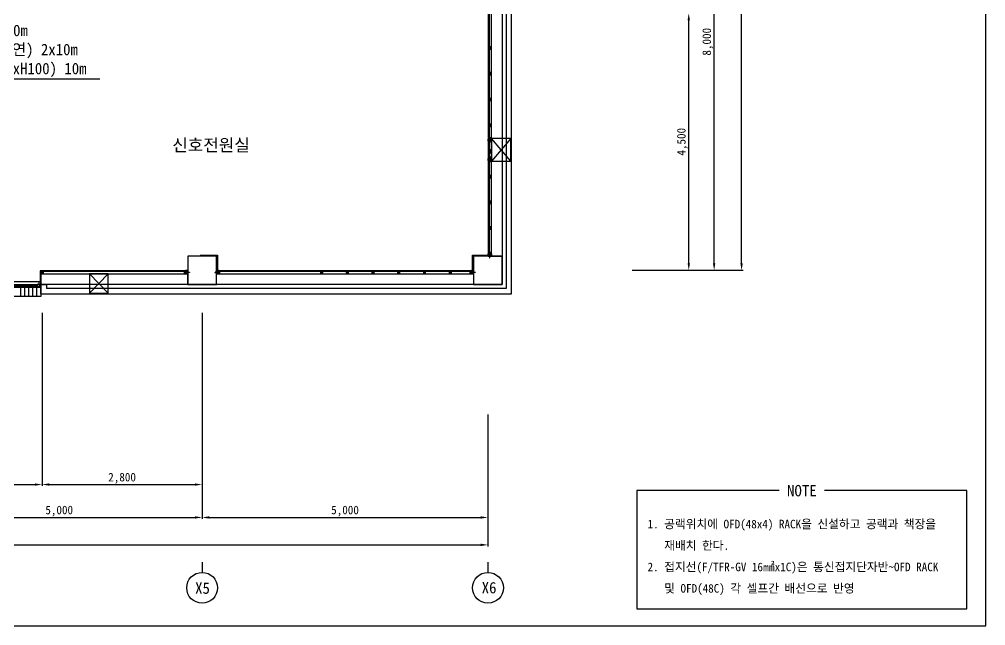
# Model space of a CAD drawing. Header units: millimetres. Extents: x -29689 to 10111, y -268596 to -237350.
# Drawn here: x -6794 to 10111, y -268596 to -257984 of the extents above; entities that cross this region are included whole.
import ezdxf
from ezdxf.enums import TextEntityAlignment as Align

# ---------------------------------------------------------------- set-up
doc = ezdxf.new("R2010")
doc.units = ezdxf.units.MM
for name, color, linetype in [('TN-LEAT', 3, 'Continuous'), ('TZ-BASE', 253, 'Continuous'), ('TZ-DIMS', 1, 'Continuous'), ('TZ-LEAL', 1, 'Continuous'), ('TZ-LEAT', 3, 'Continuous'), ('TZ-LINE', 4, 'Continuous'), ('TZ-TEX2', 3, 'Continuous')]:
    doc.layers.add(name, color=color, linetype=linetype)
doc.layers.add('TX-PAPR', color=2, linetype='Continuous', plot=False)
doc.styles.get("Standard").update_dxf_attribs({"font": 'GulimChe.ttf'})
doc.linetypes.add('BATTINB', pattern='A,0,-0.0025,[134,GulimChe.ttf,S=0.0025,R=0,X=-0.0025,Y=0.01],-0.005,[134,GulimChe.ttf,S=0.0025,R=180,X=0.0025,Y=0.01],-0.0025', length=0.01)
doc.dimstyles.new('D50', dxfattribs={"dimscale": 50, "dimtxt": 3, "dimasz": 2.5, "dimexe": 0.5, "dimexo": 0.5, "dimgap": 0.5, "dimtad": 1, "dimdec": 0, "dimzin": 1, "dimdsep": 46, "dimlunit": 6, "dimtxsty": 'Standard', "dimcen": 1, "dimclrd": 1, "dimclre": 1, "dimclrt": 3, "dimadec": 0, "dimazin": 0, "dimtfac": 1, "dimtdec": 0, "dimtix": 1, "dimtmove": 2, "dimatfit": 3, "dimfxl": 0, "dimtvp": 2, "dimlwd": -1, "dimlwe": -1, "dimarcsym": 0})

# ---------------------------------------------------------------- blocks, each defined once
blk = doc.blocks.new('A$C7DB278B4')
for p, q in [((750, 200), (750, 0)), ((17, 50), (1470, 50)), ((21, 55), (21, 95)), ((21, 95), (59, 95)), ((21, 55), (59, 55)), ((30, 150), (1483, 150)), ((59, 80), (53, 78)), ((53, 78), (53, 72)), ((59, 70), (53, 72)), ((736, 77), (55, 77)), ((55, 77), (55, 73)), ((736, 73), (55, 73)), ((59, 95), (732, 95)), ((59, 80), (59, 95)), ((59, 81), (61, 80)), ((59, 69), (61, 71)), ((59, 55), (59, 70)), ((59, 55), (732, 55)), ((61, 80), (62, 79)), ((61, 71), (62, 72)), ((62, 79), (62, 77)), ((62, 72), (62, 73)), ((730, 80), (729, 79)), ((729, 79), (729, 77)), ((729, 72), (729, 73)), ((730, 71), (729, 72)), ((732, 81), (730, 80)), ((732, 69), (730, 71)), ((732, 105), (732, 145)), ((732, 145), (767, 145)), ((732, 105), (767, 105)), ((767, 95), (732, 95)), ((732, 95), (732, 80)), ((732, 80), (738, 78)), ((732, 70), (738, 72)), ((732, 70), (732, 55)), ((767, 55), (732, 55)), ((736, 77), (736, 73)), ((738, 78), (738, 72)), ((767, 130), (762, 128)), ((762, 122), (762, 128)), ((767, 120), (762, 122)), ((764, 123), (764, 127)), ((764, 127), (1445, 127)), ((764, 123), (1445, 123)), ((767, 130), (767, 145)), ((767, 145), (1441, 145)), ((767, 131), (770, 129)), ((767, 119), (770, 120)), ((767, 105), (767, 120)), ((767, 105), (1441, 105)), ((767, 95), (767, 55)), ((770, 129), (771, 128)), ((770, 120), (771, 121)), ((771, 128), (771, 127)), ((771, 121), (771, 123)), ((1438, 128), (1437, 127)), ((1438, 121), (1437, 123)), ((1439, 129), (1438, 128)), ((1439, 120), (1438, 121)), ((1441, 131), (1439, 129)), ((1441, 119), (1439, 120)), ((1479, 145), (1441, 145)), ((1441, 145), (1441, 130)), ((1441, 130), (1447, 128)), ((1441, 120), (1447, 122)), ((1441, 120), (1441, 105)), ((1479, 105), (1441, 105)), ((1445, 123), (1445, 127)), ((1447, 122), (1447, 128)), ((1479, 145), (1479, 105))]:
    blk.add_line(p, q)
for points in [[(0, 50), (17, 50), (17, 99), (30, 99), (30, 101), (30, 150), (0, 150)], [(1500, 150), (1483, 150), (1483, 101), (1470, 101), (1470, 99), (1470, 50), (1500, 50)]]:
    blk.add_lwpolyline(points, close=True)
blk = doc.blocks.new('*D13')
at = {"layer": 'DEFPOINTS', "color": 0, "ltscale": 0.1}
for p in [(3940, -257877), (4917, -257877), (3940, -262377)]:
    blk.add_point(p, dxfattribs=at)
at = {"layer": 'TZ-DIMS', "color": 1, "ltscale": 0.1}
for p, q in [((3965, -257877), (4942, -257877)), ((4917, -262252), (4917, -258002)), ((3965, -262377), (4942, -262377))]:
    blk.add_line(p, q, dxfattribs=at)
for points in [[(4896, -258002), (4938, -258002), (4917, -257877)], [(4896, -262252), (4938, -262252), (4917, -262377)]]:
    blk.add_solid(points, dxfattribs=at)
at = {"layer": 'TZ-DIMS', "color": 3, "ltscale": 0.1, "insert": (4806, -260127), "char_height": 150, "attachment_point": 5, "rotation": 90}
blk.add_mtext('4,500', dxfattribs=at)
blk = doc.blocks.new('*D14')
at = {"layer": 'DEFPOINTS', "color": 0, "ltscale": 0.1}
for p in [(3904, -254377), (5361, -254377), (3904, -262377)]:
    blk.add_point(p, dxfattribs=at)
at = {"layer": 'TZ-DIMS', "color": 1, "ltscale": 0.1}
for p, q in [((3929, -254377), (5386, -254377)), ((5361, -262252), (5361, -254502)), ((3929, -262377), (5386, -262377))]:
    blk.add_line(p, q, dxfattribs=at)
for points in [[(5340, -254502), (5382, -254502), (5361, -254377)], [(5340, -262252), (5382, -262252), (5361, -262377)]]:
    blk.add_solid(points, dxfattribs=at)
at = {"layer": 'TZ-DIMS', "color": 3, "ltscale": 0.1, "insert": (5250, -258377), "char_height": 150, "attachment_point": 5, "rotation": 90}
blk.add_mtext('8,000', dxfattribs=at)
blk = doc.blocks.new('*D16')
at = {"layer": 'DEFPOINTS', "color": 0, "ltscale": 0.1}
for p in [(3904, -247377), (5841, -247377), (3904, -262377)]:
    blk.add_point(p, dxfattribs=at)
at = {"layer": 'TZ-DIMS', "color": 1, "ltscale": 0.1}
for p, q in [((3929, -247377), (5866, -247377)), ((5841, -262252), (5841, -247502)), ((3929, -262377), (5866, -262377))]:
    blk.add_line(p, q, dxfattribs=at)
for points in [[(5820, -247502), (5862, -247502), (5841, -247377)], [(5820, -262252), (5862, -262252), (5841, -262377)]]:
    blk.add_solid(points, dxfattribs=at)
at = {"layer": 'TZ-DIMS', "color": 3, "ltscale": 0.1, "insert": (5730, -254877), "char_height": 150, "attachment_point": 5, "rotation": 90}
blk.add_mtext('15,000', dxfattribs=at)
blk = doc.blocks.new('*D17')
at = {"layer": 'DEFPOINTS', "color": 0, "ltscale": 0.1}
for p in [(-8596, -265357), (-3596, -265357), (-3596, -266702)]:
    blk.add_point(p, dxfattribs=at)
at = {"layer": 'TZ-DIMS', "color": 1, "ltscale": 0.1}
for p, q in [((-8596, -265382), (-8596, -266727)), ((-3596, -265382), (-3596, -266727)), ((-8471, -266702), (-3721, -266702))]:
    blk.add_line(p, q, dxfattribs=at)
for points in [[(-8471, -266681), (-8471, -266722), (-8596, -266702)], [(-3721, -266681), (-3721, -266722), (-3596, -266702)]]:
    blk.add_solid(points, dxfattribs=at)
at = {"layer": 'TZ-DIMS', "color": 3, "ltscale": 0.1, "insert": (-6096, -266590), "char_height": 150, "attachment_point": 5}
blk.add_mtext('5,000', dxfattribs=at)
blk = doc.blocks.new('*D20')
at = {"layer": 'DEFPOINTS', "color": 0, "ltscale": 0.1}
for p in [(-8596, -264877), (-3596, -264877), (-3596, -266702)]:
    blk.add_point(p, dxfattribs=at)
at = {"layer": 'TZ-DIMS', "color": 1, "ltscale": 0.1}
for p, q in [((-8596, -264902), (-8596, -266727)), ((-3596, -264902), (-3596, -266727)), ((-8471, -266702), (-3721, -266702))]:
    blk.add_line(p, q, dxfattribs=at)
for points in [[(-8471, -266681), (-8471, -266722), (-8596, -266702)], [(-3721, -266681), (-3721, -266722), (-3596, -266702)]]:
    blk.add_solid(points, dxfattribs=at)
at = {"layer": 'TZ-DIMS', "color": 3, "ltscale": 0.1, "insert": (-6096, -266590), "char_height": 150, "attachment_point": 5}
blk.add_mtext('5,000', dxfattribs=at)
blk = doc.blocks.new('*D21')
at = {"layer": 'DEFPOINTS', "color": 0, "ltscale": 0.1}
for p in [(-3596, -264877), (1404, -264877), (1404, -266702)]:
    blk.add_point(p, dxfattribs=at)
at = {"layer": 'TZ-DIMS', "color": 1, "ltscale": 0.1}
for p, q in [((-3596, -264902), (-3596, -266727)), ((1404, -264902), (1404, -266727)), ((-3471, -266702), (1279, -266702))]:
    blk.add_line(p, q, dxfattribs=at)
for points in [[(-3471, -266681), (-3471, -266722), (-3596, -266702)], [(1279, -266681), (1279, -266722), (1404, -266702)]]:
    blk.add_solid(points, dxfattribs=at)
at = {"layer": 'TZ-DIMS', "color": 3, "ltscale": 0.1, "insert": (-1096, -266590), "char_height": 150, "attachment_point": 5}
blk.add_mtext('5,000', dxfattribs=at)
blk = doc.blocks.new('*D22')
at = {"layer": 'DEFPOINTS', "color": 0, "ltscale": 0.1}
for p in [(-25596, -264877), (1404, -264877), (1404, -267182)]:
    blk.add_point(p, dxfattribs=at)
at = {"layer": 'TZ-DIMS', "color": 1, "ltscale": 0.1}
for p, q in [((-25596, -264902), (-25596, -267207)), ((1404, -264902), (1404, -267207)), ((-25471, -267182), (1279, -267182))]:
    blk.add_line(p, q, dxfattribs=at)
for points in [[(-25471, -267161), (-25471, -267202), (-25596, -267182)], [(1279, -267161), (1279, -267202), (1404, -267182)]]:
    blk.add_solid(points, dxfattribs=at)
at = {"layer": 'TZ-DIMS', "color": 3, "ltscale": 0.1, "insert": (-12096, -267070), "char_height": 150, "attachment_point": 5}
blk.add_mtext('27,000', dxfattribs=at)
blk = doc.blocks.new('*D32')
at = {"layer": 'DEFPOINTS', "color": 0, "ltscale": 0.1}
for p in [(-7896, -263093), (-6396, -263093), (-6396, -266126)]:
    blk.add_point(p, dxfattribs=at)
at = {"layer": 'TZ-DIMS', "color": 1, "ltscale": 0.1}
for p, q in [((-7896, -263118), (-7896, -266151)), ((-6396, -263118), (-6396, -266151)), ((-7771, -266126), (-6521, -266126))]:
    blk.add_line(p, q, dxfattribs=at)
for points in [[(-7771, -266105), (-7771, -266146), (-7896, -266126)], [(-6521, -266105), (-6521, -266146), (-6396, -266126)]]:
    blk.add_solid(points, dxfattribs=at)
at = {"layer": 'TZ-DIMS', "color": 3, "ltscale": 0.1, "insert": (-7146, -266014), "char_height": 150, "attachment_point": 5}
blk.add_mtext('1,500', dxfattribs=at)
blk = doc.blocks.new('*D33')
at = {"layer": 'DEFPOINTS', "color": 0, "ltscale": 0.1}
for p in [(-6396, -263093), (-3596, -263093), (-3596, -266126)]:
    blk.add_point(p, dxfattribs=at)
at = {"layer": 'TZ-DIMS', "color": 1, "ltscale": 0.1}
for p, q in [((-6396, -263118), (-6396, -266151)), ((-3596, -263118), (-3596, -266151)), ((-6271, -266126), (-3721, -266126))]:
    blk.add_line(p, q, dxfattribs=at)
for points in [[(-6271, -266105), (-6271, -266146), (-6396, -266126)], [(-3721, -266105), (-3721, -266146), (-3596, -266126)]]:
    blk.add_solid(points, dxfattribs=at)
at = {"layer": 'TZ-DIMS', "color": 3, "ltscale": 0.1, "insert": (-4996, -266015), "char_height": 150, "attachment_point": 5}
blk.add_mtext('2,800', dxfattribs=at)

msp = doc.modelspace()

# ---------------------------------------------------------------- linework, layer by layer
at = {"layer": 'TX-PAPR'}
msp.add_lwpolyline([(-29689, -268595.5), (10111, -268595.5), (10111, -242795.5), (-29689, -242795.5)], close=True, dxfattribs=at)
at = {"layer": 'TZ-BASE', "ltscale": 0.1}
for p, q in [((1813.9, -262787.4), (1813.9, -246967.4)), ((1422.7, -260098.4), (1462.7, -260058.4)), ((1462.7, -260098.4), (1422.7, -260058.4)), ((1423.7, -260437), (1463.7, -260477)), ((1463.7, -260437), (1423.7, -260477)), ((1463.9, -262127.4), (1653.9, -262127.4)), ((-3866.9, -262383.4), (-6429.1, -262383.4)), ((-6416.1, -262572.4), (-6416.1, -262436.4)), ((-6416.1, -262622.4), (-6416.1, -262436.4)), ((-3846.1, -262627.4), (-3846.1, -262437.4)), ((1133.9, -262383.4), (-3326.1, -262383.4)), ((-3846.1, -262627.4), (-6416.1, -262627.4)), ((-6416.1, -262787.4), (-6416.1, -262627.4)), ((-6416.1, -262627.4), (-6316.1, -262627.4)), ((-6416.1, -262672.4), (-6416.1, -262837.4)), ((-6316.1, -262627.4), (-6316.1, -262697.4)), ((-6416.1, -262787.4), (1813.9, -262787.4))]:
    msp.add_line(p, q, dxfattribs=at)
at = {"layer": 'TZ-BASE'}
for p, q in [((1409.9, -254647.4), (1409.9, -262107.4)), ((1463.9, -262127.4), (1463.9, -254627.4)), ((1422.9, -257246), (1422.9, -262067.4)), ((1462.9, -258487.4), (1463.2, -258487.4)), ((1462.9, -258937.4), (1463.2, -258937.4)), ((1462.9, -259387.4), (1463.2, -259387.4)), ((1462.9, -259837.4), (1463.2, -259837.4)), ((1408.7, -260118.4), (1408.7, -260079.1)), ((1463.7, -260118.4), (1408.7, -260118.4)), ((1409.7, -260078.4), (1409.7, -260116.7)), ((1422.7, -260098.4), (1409.7, -260098.4)), ((1410.4, -260117.4), (1462, -260117.4)), ((1462.7, -260116.7), (1462.7, -260078.4)), ((1462.7, -260078.4), (1463, -260078.4)), ((1463.7, -260079.1), (1463.7, -260118.4)), ((1462.7, -260298.3), (1463, -260298.3)), ((1462.9, -260287.4), (1463.2, -260287.4)), ((1464.7, -260417), (1409.7, -260417)), ((1409.7, -260417), (1409.7, -260456.3)), ((1410.7, -260457), (1410.7, -260418.7)), ((1423.7, -260437), (1410.7, -260437)), ((1411.4, -260418), (1463, -260418)), ((1463.7, -260418.7), (1463.7, -260457)), ((1464.7, -260456.3), (1464.7, -260417)), ((1462.9, -260737.4), (1463.2, -260737.4)), ((1462.9, -261187.4), (1463.2, -261187.4)), ((1462.9, -261637.4), (1463.2, -261637.4)), ((1408.9, -262127.4), (1408.9, -262088.1)), ((1463.9, -262127.4), (1408.9, -262127.4)), ((1409.9, -262087.4), (1409.9, -262125.7)), ((1422.9, -262107.4), (1409.9, -262107.4)), ((1410.6, -262126.4), (1462.2, -262126.4)), ((1462.9, -262125.7), (1462.9, -262087.4)), ((1462.9, -262087.4), (1463.2, -262087.4)), ((1463.9, -262088.1), (1463.9, -262127.4)), ((-6429.1, -262383.4), (-6429.1, -262572.4)), ((-6416.1, -262437.4), (-3846.1, -262437.4)), ((-6416.1, -262437.4), (-6416.1, -262637.4)), ((-6416.1, -262447.4), (-6416.1, -262637.4)), ((-6416.1, -262447.4), (-6416.1, -262637.4)), ((-3866.9, -262396.4), (-6376.1, -262396.4)), ((-3886.1, -262383.4), (-3847.8, -262383.4)), ((-3847.8, -262436.4), (-3886.1, -262436.4)), ((-3846.1, -262382.4), (-3885.4, -262382.4)), ((-3885.4, -262437.4), (-3846.1, -262437.4)), ((-3866.1, -262396.4), (-3866.1, -262383.4)), ((-3847.1, -262384.1), (-3847.1, -262435.7)), ((-3846.1, -262437.4), (-3846.1, -262382.4)), ((-3346.1, -262437.4), (-3346.1, -262382.4)), ((-3346.1, -262382.4), (-3306.8, -262382.4)), ((-3346.1, -262437.4), (1153.9, -262437.4)), ((-3306.8, -262437.4), (-3346.1, -262437.4)), ((-3345.1, -262384.1), (-3345.1, -262435.7)), ((-3306.1, -262383.4), (-3344.4, -262383.4)), ((-3344.4, -262436.4), (-3306.1, -262436.4)), ((-3326.1, -262396.4), (-3326.1, -262383.4)), ((-3306.1, -262436.4), (-3306.1, -262436.7)), ((1093.9, -262396.4), (-3286.1, -262396.4)), ((-1506.1, -262436.4), (-1506.1, -262436.7)), ((-1056.1, -262436.4), (-1056.1, -262436.7)), ((-606.1, -262436.4), (-606.1, -262436.7)), ((-156.1, -262436.4), (-156.1, -262436.7)), ((293.9, -262436.4), (293.9, -262436.7)), ((743.9, -262436.4), (743.9, -262436.7)), ((1113.9, -262383.4), (1152.2, -262383.4)), ((1152.2, -262436.4), (1113.9, -262436.4)), ((1113.9, -262436.4), (1113.9, -262436.7)), ((1153.9, -262382.4), (1114.6, -262382.4)), ((1114.6, -262437.4), (1153.9, -262437.4)), ((1133.9, -262396.4), (1133.9, -262383.4)), ((1152.9, -262384.1), (1152.9, -262435.7)), ((1153.9, -262437.4), (1153.9, -262382.4)), ((-6771.1, -262672.4), (-6771.1, -262837.4)), ((-6701.1, -262672.4), (-6701.1, -262837.4)), ((-6631.1, -262672.4), (-6631.1, -262837.4)), ((-6561.1, -262672.4), (-6561.1, -262837.4)), ((-6491.1, -262672.4), (-6491.1, -262837.4)), ((-6416.1, -262637.4), (-6416.1, -262787.4)), ((-6416.1, -262787.4), (-6416.1, -262637.4)), ((-6416.1, -262672.4), (-6416.1, -262837.4)), ((-6316.1, -262627.4), (-6316.1, -262697.4)), ((-6416.1, -262837.4), (-7916.1, -262837.4))]:
    msp.add_line(p, q, dxfattribs=at)
at = {"layer": 'TZ-BASE', "linetype": 'BATTINB', "ltscale": 0.1}
for p, q in [((1422.9, -258467.4), (1462.9, -258507.4)), ((1422.9, -258507.4), (1462.9, -258467.4)), ((1422.9, -258917.4), (1462.9, -258957.4)), ((1422.9, -258957.4), (1462.9, -258917.4)), ((1422.9, -259367.4), (1462.9, -259407.4)), ((1422.9, -259407.4), (1462.9, -259367.4)), ((1422.9, -259817.4), (1462.9, -259857.4)), ((1422.9, -259857.4), (1462.9, -259817.4)), ((1422.7, -260278.3), (1462.7, -260318.3)), ((1422.7, -260318.3), (1462.7, -260278.3)), ((1422.9, -260267.4), (1462.9, -260307.4)), ((1422.9, -260307.4), (1462.9, -260267.4)), ((1422.9, -260717.4), (1462.9, -260757.4)), ((1422.9, -260757.4), (1462.9, -260717.4)), ((1422.9, -261167.4), (1462.9, -261207.4)), ((1422.9, -261207.4), (1462.9, -261167.4)), ((1422.9, -261617.4), (1462.9, -261657.4)), ((1422.9, -261657.4), (1462.9, -261617.4)), ((1422.9, -262067.4), (1462.9, -262107.4)), ((1422.9, -262107.4), (1462.9, -262067.4)), ((-3906.1, -262396.4), (-3866.9, -262436.4)), ((-3866.9, -262396.4), (-3906.1, -262436.4)), ((-3286.1, -262396.4), (-3325.2, -262436.4)), ((-3325.2, -262396.4), (-3286.1, -262436.4)), ((-1486.1, -262396.4), (-1525.2, -262436.4)), ((-1525.2, -262396.4), (-1486.1, -262436.4)), ((-1036.1, -262396.4), (-1075.2, -262436.4)), ((-1075.2, -262396.4), (-1036.1, -262436.4)), ((-586.1, -262396.4), (-625.2, -262436.4)), ((-625.2, -262396.4), (-586.1, -262436.4)), ((-136.1, -262396.4), (-175.2, -262436.4)), ((-175.2, -262396.4), (-136.1, -262436.4)), ((313.9, -262396.4), (274.8, -262436.4)), ((274.8, -262396.4), (313.9, -262436.4)), ((763.9, -262396.4), (724.8, -262436.4)), ((724.8, -262396.4), (763.9, -262436.4)), ((1093.9, -262396.4), (1133.9, -262436.4)), ((1133.9, -262396.4), (1093.9, -262436.4))]:
    msp.add_line(p, q, dxfattribs=at)
at = {"layer": 'TZ-BASE', "linetype": 'BATTINB'}
for p, q in [((1803.7, -260068.4), (1463.7, -260468.4)), ((1803.7, -260468.4), (1463.7, -260068.4)), ((-3628.1, -262109.4), (-3328.1, -262109.4)), ((-3328.1, -262109.4), (-3328.1, -262382.4)), ((1135.9, -262382.4), (1135.9, -262109.4)), ((1135.9, -262109.4), (1408.9, -262109.4)), ((-6376.1, -262436.4), (-6416.1, -262396.4)), ((-6376.1, -262396.4), (-6416.1, -262436.4)), ((-5238.8, -262777.4), (-5568.8, -262437.4)), ((-5568.8, -262777.4), (-5238.8, -262437.4))]:
    msp.add_line(p, q, dxfattribs=at)
at = {"layer": 'TZ-BASE', "ltscale": 0.1}
msp.add_lwpolyline([(-3847.1, -247057.4), (1723.9, -247057.4), (1723.9, -262697.4), (-6316.1, -262697.4)], dxfattribs=at)
at = {"layer": 'TZ-BASE'}
for points in [[(1653.9, -254777.4), (1653.9, -262627.4), (-3996.1, -262627.4)], [(1433.9, -260118.4), (1433.9, -260127.5), (1438.9, -260125), (1438.9, -260118.4)], [(1433.9, -260132.5), (1438.9, -260130), (1438.9, -260126.6), (1433.9, -260129.1), (1433.9, -260132.5)], [(1433.9, -260137.5), (1438.9, -260135), (1438.9, -260131.7), (1433.9, -260134.2), (1433.9, -260137.5)], [(1433.9, -260142.9), (1438.9, -260140.4), (1438.9, -260137), (1433.9, -260139.5), (1433.9, -260142.9)], [(1436.4, -260148.7), (1438.9, -260146.5), (1438.9, -260142.1), (1433.9, -260144.6), (1433.9, -260146.5), (1436.4, -260148.7)], [(1437.4, -260386.7), (1439.9, -260388.9), (1439.9, -260393.3), (1434.9, -260390.8), (1434.9, -260388.9), (1437.4, -260386.7)], [(1434.9, -260392.5), (1439.9, -260395), (1439.9, -260398.4), (1434.9, -260395.9), (1434.9, -260392.5)], [(1434.9, -260397.9), (1439.9, -260400.4), (1439.9, -260403.7), (1434.9, -260401.2), (1434.9, -260397.9)], [(1434.9, -260402.9), (1439.9, -260405.4), (1439.9, -260408.8), (1434.9, -260406.3), (1434.9, -260402.9)], [(1434.9, -260417), (1434.9, -260407.9), (1439.9, -260410.4), (1439.9, -260417)], [(1434.1, -262127.4), (1434.1, -262136.5), (1439.1, -262134), (1439.1, -262127.4)], [(1434.1, -262141.5), (1439.1, -262139), (1439.1, -262135.7), (1434.1, -262138.2), (1434.1, -262141.5)], [(1434.1, -262146.6), (1439.1, -262144.1), (1439.1, -262140.7), (1434.1, -262143.2), (1434.1, -262146.6)], [(1434.1, -262151.9), (1439.1, -262149.4), (1439.1, -262146.1), (1434.1, -262148.6), (1434.1, -262151.9)], [(1436.6, -262157.7), (1439.1, -262155.5), (1439.1, -262151.1), (1434.1, -262153.6), (1434.1, -262155.5), (1436.6, -262157.7)], [(-3846.1, -262407.7), (-3837, -262407.7), (-3839.5, -262412.7), (-3846.1, -262412.7)], [(-3832, -262407.7), (-3834.5, -262412.7), (-3837.8, -262412.7), (-3835.3, -262407.7), (-3832, -262407.7)], [(-3827, -262407.7), (-3829.5, -262412.7), (-3832.8, -262412.7), (-3830.3, -262407.7), (-3827, -262407.7)], [(-3821.6, -262407.7), (-3824.1, -262412.7), (-3827.5, -262412.7), (-3825, -262407.7), (-3821.6, -262407.7)], [(-3815.8, -262410.2), (-3818, -262412.7), (-3822.4, -262412.7), (-3819.9, -262407.7), (-3818, -262407.7), (-3815.8, -262410.2)], [(-3376.4, -262410.2), (-3374.2, -262412.7), (-3369.8, -262412.7), (-3372.3, -262407.7), (-3374.2, -262407.7), (-3376.4, -262410.2)], [(-3370.6, -262407.7), (-3368.1, -262412.7), (-3364.7, -262412.7), (-3367.2, -262407.7), (-3370.6, -262407.7)], [(-3365.2, -262407.7), (-3362.7, -262412.7), (-3359.4, -262412.7), (-3361.9, -262407.7), (-3365.2, -262407.7)], [(-3360.2, -262407.7), (-3357.7, -262412.7), (-3354.3, -262412.7), (-3356.8, -262407.7), (-3360.2, -262407.7)], [(-3346.1, -262407.7), (-3355.2, -262407.7), (-3352.7, -262412.7), (-3346.1, -262412.7)], [(1153.9, -262407.7), (1163, -262407.7), (1160.5, -262412.7), (1153.9, -262412.7)], [(1168, -262407.7), (1165.5, -262412.7), (1162.2, -262412.7), (1164.7, -262407.7), (1168, -262407.7)], [(1173, -262407.7), (1170.5, -262412.7), (1167.2, -262412.7), (1169.7, -262407.7), (1173, -262407.7)], [(1178.4, -262407.7), (1175.9, -262412.7), (1172.5, -262412.7), (1175, -262407.7), (1178.4, -262407.7)], [(1184.2, -262410.2), (1182, -262412.7), (1177.6, -262412.7), (1180.1, -262407.7), (1182, -262407.7), (1184.2, -262410.2)]]:
    msp.add_lwpolyline(points, dxfattribs=at)
for points in [[(1462.9, -258467.4), (1422.9, -258467.4), (1422.9, -258507.4), (1462.9, -258507.4)], [(1462.9, -258917.4), (1422.9, -258917.4), (1422.9, -258957.4), (1462.9, -258957.4)], [(1462.9, -259367.4), (1422.9, -259367.4), (1422.9, -259407.4), (1462.9, -259407.4)], [(1462.9, -259817.4), (1422.9, -259817.4), (1422.9, -259857.4), (1462.9, -259857.4)], [(1462.7, -260058.4), (1422.7, -260058.4), (1422.7, -260098.4), (1462.7, -260098.4)], [(1462.7, -260278.3), (1422.7, -260278.3), (1422.7, -260318.3), (1462.7, -260318.3)], [(1462.9, -260267.4), (1422.9, -260267.4), (1422.9, -260307.4), (1462.9, -260307.4)], [(1463.7, -260477), (1423.7, -260477), (1423.7, -260437), (1463.7, -260437)], [(1462.9, -260717.4), (1422.9, -260717.4), (1422.9, -260757.4), (1462.9, -260757.4)], [(1462.9, -261167.4), (1422.9, -261167.4), (1422.9, -261207.4), (1462.9, -261207.4)], [(1462.9, -261617.4), (1422.9, -261617.4), (1422.9, -261657.4), (1462.9, -261657.4)], [(-3846.1, -262627.4), (-3346.1, -262627.4), (-3346.1, -262127.4), (-3846.1, -262127.4)], [(1153.9, -262627.4), (1653.9, -262627.4), (1653.9, -262127.4), (1153.9, -262127.4)], [(1462.9, -262067.4), (1422.9, -262067.4), (1422.9, -262107.4), (1462.9, -262107.4)], [(-6416.1, -262436.4), (-6416.1, -262396.4), (-6376.1, -262396.4), (-6376.1, -262436.4)], [(-3906.1, -262436.4), (-3906.1, -262396.4), (-3866.1, -262396.4), (-3866.1, -262436.4)], [(-3286.1, -262436.4), (-3286.1, -262396.4), (-3326.1, -262396.4), (-3326.1, -262436.4)], [(-1486.1, -262436.4), (-1486.1, -262396.4), (-1526.1, -262396.4), (-1526.1, -262436.4)], [(-1036.1, -262436.4), (-1036.1, -262396.4), (-1076.1, -262396.4), (-1076.1, -262436.4)], [(-586.1, -262436.4), (-586.1, -262396.4), (-626.1, -262396.4), (-626.1, -262436.4)], [(-136.1, -262436.4), (-136.1, -262396.4), (-176.1, -262396.4), (-176.1, -262436.4)], [(313.9, -262436.4), (313.9, -262396.4), (273.9, -262396.4), (273.9, -262436.4)], [(763.9, -262436.4), (763.9, -262396.4), (723.9, -262396.4), (723.9, -262436.4)], [(1093.9, -262436.4), (1093.9, -262396.4), (1133.9, -262396.4), (1133.9, -262436.4)]]:
    msp.add_lwpolyline(points, close=True, dxfattribs=at)
at = {"layer": 'TZ-BASE', "linetype": 'BATTINB'}
for points in [[(1803.7, -260468.4), (1803.7, -260068.4), (1463.7, -260068.4), (1463.7, -260468.4)], [(-5568.8, -262777.4), (-5238.8, -262777.4), (-5238.8, -262437.4), (-5568.8, -262437.4)]]:
    msp.add_lwpolyline(points, close=True, dxfattribs=at)
at = {"layer": 'TZ-BASE'}
for centre, radius, start, end in [((1463.2, -258488.1), 0.7, 0, 90), ((1463.2, -258938.1), 0.7, 0, 90), ((1463.2, -259388.1), 0.7, 0, 90), ((1463.2, -259838.1), 0.7, 0, 90), ((1409.4, -260079.1), 0.7, 90, 180), ((1410.4, -260116.7), 0.7, 180, 270), ((1436.2, -260119), 6.44, 14.71922, 165.21673), ((1462, -260116.7), 0.7, 270, 0), ((1463, -260079.1), 0.7, 0, 90), ((1463, -260299), 0.7, 0, 90), ((1463.2, -260288.1), 0.7, 0, 90), ((1411.4, -260418.7), 0.7, 90, 180), ((1437.2, -260416.4), 6.44, 194.78327, 345.28078), ((1463, -260418.7), 0.7, 0, 90), ((1463.2, -260738.1), 0.7, 0, 90), ((1463.2, -261188.1), 0.7, 0, 90), ((1463.2, -261638.1), 0.7, 0, 90), ((1409.6, -262088.1), 0.7, 90, 180), ((1410.6, -262125.7), 0.7, 180, 270), ((1436.4, -262128), 6.44, 14.71922, 165.21673), ((1462.2, -262125.7), 0.7, 270, 0), ((1463.2, -262088.1), 0.7, 0, 90), ((-3845.5, -262409.9), 6.44, 104.78327, 255.28078), ((-3847.8, -262384.1), 0.7, 0, 90), ((-3847.8, -262435.7), 0.7, 270, 0), ((-3344.4, -262384.1), 0.7, 90, 180), ((-3346.7, -262409.9), 6.44, 284.71922, 75.21673), ((-3344.4, -262435.7), 0.7, 180, 270), ((-3306.8, -262383.1), 0.7, 0, 90), ((-3306.8, -262436.7), 0.7, 270, 0), ((-1506.8, -262436.7), 0.7, 270, 0), ((-1056.8, -262436.7), 0.7, 270, 0), ((-606.8, -262436.7), 0.7, 270, 0), ((-156.8, -262436.7), 0.7, 270, 0), ((293.2, -262436.7), 0.7, 270, 0), ((743.2, -262436.7), 0.7, 270, 0), ((1114.6, -262383.1), 0.7, 90, 180), ((1114.6, -262436.7), 0.7, 180, 270), ((1154.5, -262409.9), 6.44, 104.78327, 255.28078), ((1152.2, -262384.1), 0.7, 0, 90), ((1152.2, -262435.7), 0.7, 270, 0)]:
    msp.add_arc(centre, radius, start, end, dxfattribs=at)
at = {"layer": 'TZ-LEAL'}
for p, q in [((-3596.1, -267482.9), (-3596.1, -267662.6)), ((-3596.1, -267482.9), (-3596.1, -267662.6)), ((1401.2, -267482.9), (1401.2, -267662.6)), ((1401.2, -267482.9), (1401.2, -267662.6))]:
    msp.add_line(p, q, dxfattribs=at)
for centre in [(-3596.1, -267932.2), (-3596.1, -267932.2), (1403.9, -267932.2), (1403.9, -267932.2)]:
    msp.add_circle(centre, 269.6, dxfattribs=at)
at = {"layer": 'TZ-LINE', "ltscale": 2, "elevation": 77.4}
msp.add_lwpolyline([(6499.7, -266232.5), (4010.6, -266232.5), (4010.6, -268301), (9780.6, -268301), (9780.6, -266232.5), (7291.5, -266232.5)], dxfattribs=at)

# ---------------------------------------------------------------- block references
at = {"layer": 'TZ-BASE', "xscale": -1, "rotation": 180}
msp.add_blockref('A$C7DB278B4', (-7916.1, -262522.4), dxfattribs=at)

# ---------------------------------------------------------------- texts
at = {"layer": 'TN-LEAT', "linetype": 'BATTINB', "ltscale": 0.1}
for s, p in [('X5', (-3589, -267937.7)), ('X6', (1424, -267929.7))]:
    msp.add_text(s, height=200, dxfattribs=at).set_placement(p, align=Align.MIDDLE_CENTER)
at = {"layer": 'TZ-BASE', "linetype": 'BATTINB', "ltscale": 0.1}
msp.add_text('신호전원실', height=216, dxfattribs=at).set_placement((-3440.5, -260185.2), align=Align.MIDDLE_CENTER)
at = {"layer": 'TZ-LEAT', "insert": (-9320.6, -258999), "char_height": 200, "attachment_point": 7}
msp.add_mtext('{\\C6;신)광케이블 48Cx2x10m\\P\\pt400;  스파이럴슬리브(난연) 2x10m\\P} {\\C6; 케이블트레이(W300xH100) 10m}', dxfattribs=at)
at = {"layer": 'TZ-TEX2'}
msp.add_text('NOTE', height=200, dxfattribs=at).set_placement((6895.6, -266232.5, 77.4), align=Align.MIDDLE)
for s, p in [('1. 공랙위치에 OFD(48x4) RACK을 신설하고 공랙과 책장을', (4196.4, -266817.4, 77.4)), ('   재배치 한다.', (4196.4, -267192.4, 77.4)), ('2. 접지선(F/TFR-GV 16㎟x1C)은 통신접지단자반~OFD RACK', (4196.4, -267567.4, 77.4)), ('   및 OFD(48C) 각 셀프간 배선으로 반영', (4196.4, -267942.4, 77.4))]:
    msp.add_text(s, height=150, dxfattribs=at).set_placement(p, align=Align.MIDDLE_LEFT)

# ---------------------------------------------------------------- dimensions: what is measured, and where the dimension line sits
at = {"layer": 'TZ-DIMS', "ltscale": 0.1}
for base, p1, p2, picture, middle in [((5840.7, -247377.4), (3903.9, -262377.4), (3903.9, -247377.4), '*D16', (5729.6, -254877.4)), ((5360.7, -254377.4), (3903.9, -262377.4), (3903.9, -254377.4), '*D14', (5249.7, -258377.4)), ((4916.7, -257877.4), (3939.9, -262377.1), (3939.9, -257877.4), '*D13', (4805.6, -260127.2))]:
    dim = msp.add_linear_dim(base=base, p1=p1, p2=p2, angle=90, dimstyle='D50', dxfattribs=at)
    dim.commit()
    dim.dimension.update_dxf_attribs({"geometry": picture, "text_midpoint": middle})
for base, p1, p2, picture, middle in [((-6395.5, -266125.7), (-7895.5, -263092.6), (-6395.5, -263092.6), '*D32', (-7145.5, -266014.5)), ((-3595.5, -266125.7), (-6395.5, -263092.6), (-3595.5, -263092.6), '*D33', (-4995.5, -266014.6)), ((1403.9, -267181.5), (-25596.1, -264877.4), (1403.9, -264877.4), '*D22', (-12096.1, -267070.5)), ((-3596.1, -266701.5), (-8596.1, -264877.4), (-3596.1, -264877.4), '*D20', (-6096.1, -266590.5)), ((1403.9, -266701.5), (-3596.1, -264877.4), (1403.9, -264877.4), '*D21', (-1096.1, -266590.5)), ((-3596.4, -266701.5), (-8596.4, -265357.4), (-3596.4, -265357.4), '*D17', (-6096.4, -266590.5))]:
    dim = msp.add_linear_dim(base=base, p1=p1, p2=p2, dimstyle='D50', dxfattribs=at)
    dim.commit()
    dim.dimension.update_dxf_attribs({"geometry": picture, "text_midpoint": middle})

# ---------------------------------------------------------------- leaders
at = {"layer": 'TZ-LEAL', "annotation_type": 0, "has_hookline": 1, "hookline_direction": 0, "text_width": 3937.8}
msp.add_leader([(-10596.1, -258273.2), (-9615.2, -259024), (-9345.6, -259024)], dimstyle='D50', dxfattribs=at)

doc.saveas('drawing.dxf')
